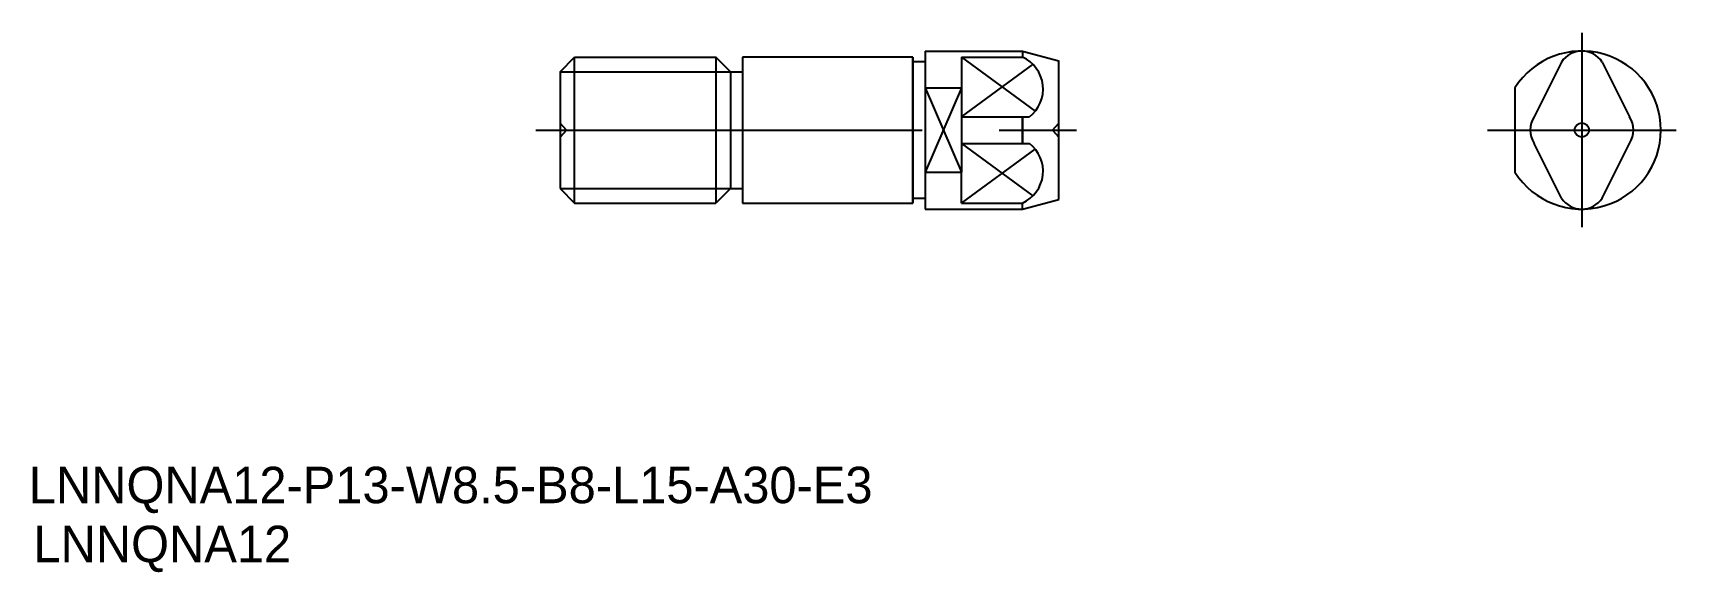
# Model space of a CAD drawing. Extents: x 37 to 172, y 105 to 149.
import ezdxf

# ---------------------------------------------------------------- set-up
doc = ezdxf.new("R2010")
doc.units = 0
doc.linetypes.add('CENTER', pattern=[50.8, 31.75, -6.35, 6.35, -6.35])
doc.layers.get('0').update_dxf_attribs({"linetype": 'CONTINUOUS'})
doc.layers.add('CENTER', color=1, linetype='CENTER')

# ---------------------------------------------------------------- blocks, each defined once
blk = doc.blocks.new('*U2')
at = {"color": 7, "linetype": 'CONTINUOUS'}
blk.add_text('LNNQNA12', height=3, dxfattribs=at).set_placement((36.63, 105.65))
blk = doc.blocks.new('*U3')
at = {"color": 7, "linetype": 'CONTINUOUS'}
blk.add_text('LNNQNA12-P13-W8.5-B8-L15-A30-E3', height=3, dxfattribs=at).set_placement((36.25, 110.5))

msp = doc.modelspace()

# ---------------------------------------------------------------- linework, layer by layer
at = {"color": 7, "linetype": 'CONTINUOUS'}
for p, q in [((109.91, 147.69), (109.91, 134.69)), ((109.91, 147.69), (117.91, 147.69)), ((117.91, 147.69), (120.91, 146.88)), ((79.91, 145.99), (81.11, 147.19)), ((79.91, 145.99), (79.91, 136.39)), ((81.11, 135.19), (81.11, 147.19)), ((81.11, 147.19), (92.71, 147.19)), ((92.71, 147.19), (92.71, 135.19)), ((93.91, 145.99), (92.71, 147.19)), ((93.91, 145.99), (94.91, 145.99)), ((93.91, 145.99), (93.91, 136.39)), ((108.91, 147.19), (94.91, 147.19)), ((94.91, 147.19), (94.91, 135.19)), ((108.91, 147.19), (108.91, 135.19)), ((108.91, 135.19), (108.91, 147.19)), ((109.91, 146.79), (108.91, 146.79)), ((120.91, 135.49), (120.91, 146.88)), ((162.22, 146.78), (159.97, 142.28)), ((165.56, 146.78), (167.81, 142.28)), ((109.91, 144.65), (112.91, 144.65)), ((112.91, 144.65), (112.91, 137.72)), ((158.39, 144.65), (158.39, 137.72)), ((162.22, 135.59), (159.97, 140.09)), ((165.56, 135.59), (167.81, 140.09)), ((109.91, 137.72), (112.91, 137.72)), ((112.91, 136.69), (112.91, 136.69)), ((79.91, 136.39), (81.11, 135.19)), ((81.11, 135.19), (92.71, 135.19)), ((93.91, 136.39), (92.71, 135.19)), ((93.91, 136.39), (94.91, 136.39)), ((94.91, 135.19), (108.91, 135.19)), ((108.91, 135.59), (109.91, 135.59)), ((117.91, 134.69), (120.91, 135.49)), ((109.91, 134.69), (117.91, 134.69))]:
    msp.add_line(p, q, dxfattribs=at)
at = {"color": 3, "linetype": 'CONTINUOUS'}
for p, q in [((117.91, 147.69), (117.91, 147.19)), ((79.91, 145.99), (93.91, 145.99)), ((112.91, 147.19), (112.91, 144.65)), ((112.91, 147.19), (117.91, 147.19)), ((112.91, 147.19), (118.96, 142.75)), ((112.91, 142.28), (118.78, 146.58)), ((109.91, 144.65), (112.91, 137.72)), ((112.91, 144.65), (109.91, 137.72)), ((112.91, 142.28), (118.48, 142.28)), ((117.91, 142.28), (117.91, 140.09)), ((117.91, 140.09), (117.91, 142.28)), ((80.44, 141.19), (79.91, 141.77)), ((80.44, 141.19), (79.91, 140.6)), ((120.38, 141.19), (120.91, 141.77)), ((120.38, 141.19), (120.91, 140.6)), ((112.91, 140.09), (118.78, 135.79)), ((112.91, 140.09), (118.48, 140.09)), ((112.91, 135.19), (118.96, 139.62)), ((112.91, 135.19), (112.91, 137.72)), ((79.91, 136.39), (93.91, 136.39)), ((112.91, 135.19), (117.91, 135.19)), ((117.91, 134.69), (117.91, 135.19))]:
    msp.add_line(p, q, dxfattribs=at)
at = {"color": 7, "linetype": 'CONTINUOUS'}
msp.add_circle((163.89, 141.19), 0.59, dxfattribs=at)
for centre, radius, start, end in [((163.89, 141.19), 6.5, 212.2042, 147.7958), ((163.89, 145.69), 2, 33.1785, 146.8215), ((161.64, 141.19), 2, 146.8215, 213.1785), ((166.14, 141.19), 2, 326.8215, 33.1785), ((163.89, 136.69), 2, 213.1785, 326.8215)]:
    msp.add_arc(centre, radius, start, end, dxfattribs=at)
at = {"color": 3, "linetype": 'CONTINUOUS'}
for centre, start, end in [((116.73, 144.56), 307.5609, 65.7045), ((116.73, 137.81), 294.2955, 52.4391)]:
    msp.add_arc(centre, 2.88, start, end, dxfattribs=at)
at = {"layer": 'CENTER', "color": 1, "linetype": 'CENTER'}
for p, q in [((163.89, 149.19), (163.89, 133.19)), ((77.91, 141.19), (122.91, 141.19)), ((156.14, 141.19), (171.64, 141.19))]:
    msp.add_line(p, q, dxfattribs=at)

# ---------------------------------------------------------------- block references
at = {"color": 7, "linetype": 'CONTINUOUS'}
for name in ['*U3', '*U2']:
    msp.add_blockref(name, (0, 0), dxfattribs=at)

doc.saveas('drawing.dxf')
